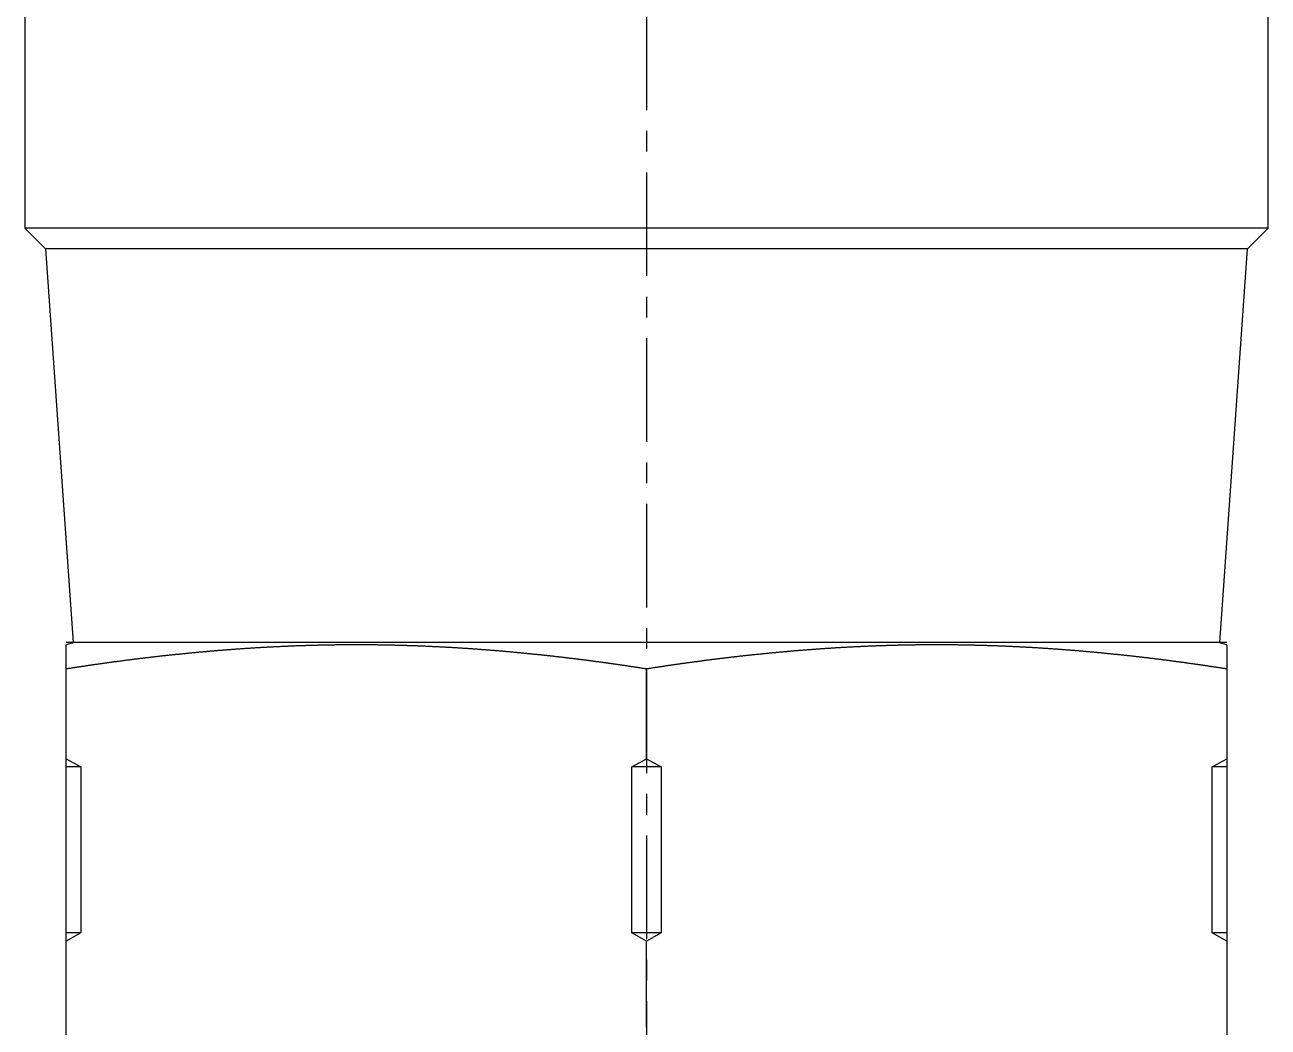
# Model space of a CAD drawing. Extents: x -2 to 109, y -27 to 83.
# Drawn here: x 92.69 to 107.69, y 10.31 to 22.41 of the extents above; entities that cross this region are included whole.
import ezdxf

# ---------------------------------------------------------------- set-up
doc = ezdxf.new("R2010")
doc.units = 0
doc.linetypes.add('CENTER', pattern=[2, 1.25, -0.25, 0.25, -0.25])
doc.layers.get('0').update_dxf_attribs({"linetype": 'CONTINUOUS'})
doc.layers.add('CENTER', color=1, linetype='CENTER')

msp = doc.modelspace()

# ---------------------------------------------------------------- linework, layer by layer
at = {"color": 7, "linetype": 'CONTINUOUS'}
for p, q in [((92.687, 22.952), (92.687, 19.952)), ((107.687, 19.952), (107.687, 22.952)), ((92.687, 19.952), (92.937, 19.702)), ((107.687, 19.952), (92.687, 19.952)), ((107.437, 19.702), (107.687, 19.952)), ((92.937, 19.702), (93.269, 14.952)), ((107.437, 19.702), (92.937, 19.702)), ((107.105, 14.952), (107.437, 19.702)), ((107.187, 14.952), (93.187, 14.952)), ((93.287, 14.952), (93.187, 14.925)), ((93.187, 10.023), (93.187, 14.925)), ((107.187, 14.925), (107.087, 14.952)), ((107.187, 14.925), (107.187, 10.023)), ((100.187, 13.552), (100.187, 14.635)), ((93.187, 13.552), (93.364, 13.452)), ((100.01, 13.452), (100.187, 13.552)), ((100.187, 13.552), (100.364, 13.452)), ((107.01, 13.452), (107.187, 13.552)), ((93.364, 13.452), (93.187, 13.452)), ((93.364, 13.452), (93.364, 11.452)), ((100.01, 11.452), (100.01, 13.452)), ((100.364, 13.452), (100.01, 13.452)), ((100.364, 13.452), (100.364, 11.452)), ((107.01, 11.452), (107.01, 13.452)), ((107.187, 13.452), (107.01, 13.452)), ((93.364, 11.452), (93.187, 11.352)), ((93.364, 11.452), (93.187, 11.452)), ((100.187, 11.352), (100.01, 11.452)), ((100.364, 11.452), (100.01, 11.452)), ((100.364, 11.452), (100.187, 11.352)), ((107.187, 11.352), (107.01, 11.452)), ((107.187, 11.452), (107.01, 11.452)), ((100.187, 10.313), (100.187, 11.352))]:
    msp.add_line(p, q, dxfattribs=at)
at = {"color": 7}
for points in [[(100.187, 14.635, 0), (100.178, 14.636, 0), (100.168, 14.638, 0), (100.159, 14.639, 0), (100.149, 14.641, 0), (100.14, 14.642, 0), (100.13, 14.644, 0), (100.121, 14.645, 0), (100.111, 14.647, 0), (100.102, 14.648, 0), (100.092, 14.649, 0), (100.083, 14.651, 0), (100.074, 14.652, 0), (100.064, 14.654, 0), (100.055, 14.655, 0), (100.045, 14.657, 0), (100.036, 14.658, 0), (100.026, 14.659, 0), (100.017, 14.661, 0), (100.007, 14.662, 0), (99.998, 14.664, 0), (99.988, 14.665, 0), (99.979, 14.666, 0), (99.969, 14.668, 0), (99.96, 14.669, 0), (99.951, 14.671, 0), (99.941, 14.672, 0), (99.932, 14.674, 0), (99.922, 14.675, 0), (99.913, 14.676, 0), (99.903, 14.678, 0), (99.894, 14.679, 0), (99.884, 14.68, 0), (99.875, 14.682, 0), (99.865, 14.683, 0), (99.856, 14.684, 0), (99.846, 14.686, 0), (99.837, 14.687, 0), (99.827, 14.688, 0), (99.818, 14.69, 0), (99.808, 14.691, 0), (99.799, 14.693, 0), (99.79, 14.694, 0), (99.78, 14.695, 0), (99.771, 14.697, 0), (99.761, 14.698, 0), (99.752, 14.699, 0), (99.742, 14.7, 0), (99.733, 14.702, 0), (99.723, 14.703, 0), (99.714, 14.704, 0), (99.704, 14.706, 0), (99.695, 14.707, 0), (99.685, 14.708, 0), (99.676, 14.71, 0), (99.666, 14.711, 0), (99.657, 14.712, 0), (99.647, 14.713, 0), (99.638, 14.715, 0), (99.629, 14.716, 0), (99.619, 14.717, 0), (99.609, 14.719, 0), (99.6, 14.72, 0), (99.591, 14.721, 0), (99.581, 14.722, 0), (99.572, 14.724, 0), (99.562, 14.725, 0), (99.553, 14.726, 0), (99.543, 14.727, 0), (99.534, 14.729, 0), (99.524, 14.73, 0), (99.515, 14.731, 0), (99.505, 14.732, 0), (99.496, 14.734, 0), (99.486, 14.735, 0), (99.477, 14.736, 0), (99.467, 14.737, 0), (99.458, 14.739, 0), (99.448, 14.74, 0), (99.439, 14.741, 0), (99.429, 14.742, 0), (99.42, 14.743, 0), (99.41, 14.745, 0), (99.401, 14.746, 0), (99.391, 14.747, 0), (99.382, 14.748, 0), (99.372, 14.749, 0), (99.363, 14.751, 0), (99.353, 14.752, 0), (99.344, 14.753, 0), (99.334, 14.754, 0), (99.325, 14.755, 0), (99.315, 14.757, 0), (99.306, 14.758, 0), (99.296, 14.759, 0), (99.287, 14.76, 0), (99.277, 14.761, 0), (99.268, 14.762, 0), (99.258, 14.763, 0), (99.249, 14.765, 0), (99.239, 14.766, 0), (99.23, 14.767, 0), (99.22, 14.768, 0), (99.211, 14.769, 0), (99.201, 14.77, 0), (99.192, 14.771, 0), (99.182, 14.773, 0), (99.173, 14.774, 0), (99.163, 14.775, 0), (99.154, 14.776, 0), (99.144, 14.777, 0), (99.135, 14.778, 0), (99.125, 14.779, 0), (99.116, 14.78, 0), (99.106, 14.781, 0), (99.097, 14.782, 0), (99.087, 14.784, 0), (99.078, 14.785, 0), (99.068, 14.786, 0), (99.059, 14.787, 0), (99.049, 14.788, 0), (99.04, 14.789, 0), (99.03, 14.79, 0), (99.021, 14.791, 0), (99.011, 14.792, 0), (99.002, 14.793, 0), (98.992, 14.794, 0), (98.983, 14.795, 0), (98.973, 14.796, 0), (98.964, 14.797, 0), (98.954, 14.798, 0), (98.945, 14.799, 0), (98.935, 14.8, 0), (98.926, 14.801, 0), (98.916, 14.802, 0), (98.907, 14.803, 0), (98.897, 14.804, 0), (98.888, 14.805, 0), (98.878, 14.806, 0), (98.869, 14.807, 0), (98.859, 14.808, 0), (98.85, 14.809, 0), (98.84, 14.81, 0), (98.831, 14.811, 0), (98.821, 14.812, 0), (98.812, 14.813, 0), (98.802, 14.814, 0), (98.793, 14.815, 0), (98.783, 14.816, 0), (98.773, 14.817, 0), (98.764, 14.818, 0), (98.754, 14.819, 0), (98.745, 14.82, 0), (98.736, 14.821, 0), (98.726, 14.822, 0), (98.716, 14.823, 0), (98.707, 14.824, 0), (98.697, 14.825, 0), (98.688, 14.826, 0), (98.678, 14.827, 0), (98.669, 14.828, 0), (98.659, 14.828, 0), (98.65, 14.829, 0), (98.64, 14.83, 0), (98.631, 14.831, 0), (98.621, 14.832, 0), (98.612, 14.833, 0), (98.602, 14.834, 0), (98.593, 14.835, 0), (98.583, 14.836, 0), (98.574, 14.836, 0), (98.564, 14.837, 0), (98.555, 14.838, 0), (98.545, 14.839, 0), (98.535, 14.84, 0), (98.526, 14.841, 0), (98.516, 14.842, 0), (98.507, 14.842, 0), (98.497, 14.843, 0), (98.488, 14.844, 0), (98.478, 14.845, 0), (98.469, 14.846, 0), (98.459, 14.847, 0), (98.45, 14.848, 0), (98.44, 14.848, 0), (98.431, 14.849, 0), (98.421, 14.85, 0), (98.412, 14.851, 0), (98.402, 14.852, 0), (98.392, 14.852, 0), (98.383, 14.853, 0), (98.373, 14.854, 0), (98.364, 14.855, 0), (98.354, 14.856, 0), (98.345, 14.856, 0), (98.335, 14.857, 0), (98.326, 14.858, 0), (98.316, 14.859, 0), (98.307, 14.859, 0), (98.297, 14.86, 0), (98.288, 14.861, 0), (98.278, 14.862, 0), (98.269, 14.862, 0), (98.259, 14.863, 0), (98.249, 14.864, 0), (98.24, 14.865, 0), (98.23, 14.865, 0), (98.221, 14.866, 0), (98.211, 14.867, 0), (98.202, 14.867, 0), (98.192, 14.868, 0), (98.183, 14.869, 0), (98.173, 14.87, 0), (98.164, 14.87, 0), (98.154, 14.871, 0), (98.144, 14.872, 0), (98.135, 14.872, 0), (98.126, 14.873, 0), (98.116, 14.874, 0), (98.106, 14.874, 0), (98.097, 14.875, 0), (98.087, 14.876, 0), (98.078, 14.876, 0), (98.068, 14.877, 0), (98.059, 14.878, 0), (98.049, 14.878, 0), (98.04, 14.879, 0), (98.03, 14.88, 0), (98.02, 14.88, 0), (98.011, 14.881, 0), (98.001, 14.882, 0), (97.992, 14.882, 0), (97.982, 14.883, 0), (97.973, 14.883, 0), (97.963, 14.884, 0), (97.954, 14.885, 0), (97.944, 14.885, 0), (97.935, 14.886, 0), (97.925, 14.886, 0), (97.915, 14.887, 0), (97.906, 14.888, 0), (97.896, 14.888, 0), (97.887, 14.889, 0), (97.877, 14.889, 0), (97.868, 14.89, 0), (97.858, 14.89, 0), (97.849, 14.891, 0), (97.839, 14.892, 0), (97.829, 14.892, 0), (97.82, 14.893, 0), (97.81, 14.893, 0), (97.801, 14.894, 0), (97.791, 14.894, 0), (97.782, 14.895, 0), (97.772, 14.895, 0), (97.763, 14.896, 0), (97.753, 14.896, 0), (97.744, 14.897, 0), (97.734, 14.897, 0), (97.725, 14.898, 0), (97.715, 14.898, 0), (97.705, 14.899, 0), (97.696, 14.899, 0), (97.686, 14.9, 0), (97.677, 14.9, 0), (97.667, 14.901, 0), (97.658, 14.901, 0), (97.648, 14.902, 0), (97.638, 14.902, 0), (97.629, 14.903, 0), (97.619, 14.903, 0), (97.61, 14.903, 0), (97.6, 14.904, 0), (97.591, 14.904, 0), (97.581, 14.905, 0), (97.572, 14.905, 0), (97.562, 14.906, 0), (97.552, 14.906, 0), (97.543, 14.906, 0), (97.533, 14.907, 0), (97.524, 14.907, 0), (97.514, 14.908, 0), (97.505, 14.908, 0), (97.495, 14.909, 0), (97.486, 14.909, 0), (97.476, 14.909, 0), (97.466, 14.91, 0), (97.457, 14.91, 0), (97.447, 14.91, 0), (97.438, 14.911, 0), (97.428, 14.911, 0), (97.419, 14.912, 0), (97.409, 14.912, 0), (97.4, 14.912, 0), (97.39, 14.913, 0), (97.38, 14.913, 0), (97.371, 14.913, 0), (97.361, 14.914, 0), (97.352, 14.914, 0), (97.342, 14.914, 0), (97.333, 14.915, 0), (97.323, 14.915, 0), (97.314, 14.915, 0), (97.304, 14.915, 0), (97.294, 14.916, 0), (97.285, 14.916, 0), (97.275, 14.916, 0), (97.266, 14.917, 0), (97.256, 14.917, 0), (97.247, 14.917, 0), (97.237, 14.917, 0), (97.227, 14.918, 0), (97.218, 14.918, 0), (97.208, 14.918, 0), (97.199, 14.918, 0), (97.189, 14.919, 0), (97.18, 14.919, 0), (97.17, 14.919, 0), (97.16, 14.919, 0), (97.151, 14.92, 0), (97.141, 14.92, 0), (97.132, 14.92, 0), (97.122, 14.92, 0), (97.113, 14.921, 0), (97.103, 14.921, 0), (97.094, 14.921, 0), (97.084, 14.921, 0), (97.074, 14.921, 0), (97.065, 14.921, 0), (97.055, 14.922, 0), (97.046, 14.922, 0), (97.036, 14.922, 0), (97.027, 14.922, 0), (97.017, 14.922, 0), (97.007, 14.923, 0), (96.998, 14.923, 0), (96.988, 14.923, 0), (96.979, 14.923, 0), (96.969, 14.923, 0), (96.96, 14.923, 0), (96.95, 14.923, 0), (96.941, 14.924, 0), (96.931, 14.924, 0), (96.921, 14.924, 0), (96.912, 14.924, 0), (96.902, 14.924, 0), (96.893, 14.924, 0), (96.883, 14.924, 0), (96.874, 14.924, 0), (96.864, 14.924, 0), (96.854, 14.925, 0), (96.845, 14.925, 0), (96.835, 14.925, 0), (96.826, 14.925, 0), (96.816, 14.925, 0), (96.807, 14.925, 0), (96.797, 14.925, 0), (96.787, 14.925, 0), (96.778, 14.925, 0), (96.768, 14.925, 0), (96.759, 14.925, 0), (96.749, 14.925, 0), (96.74, 14.925, 0), (96.73, 14.925, 0), (96.721, 14.925, 0), (96.711, 14.925, 0), (96.701, 14.925, 0), (96.692, 14.925, 0), (96.682, 14.925, 0), (96.673, 14.925, 0), (96.663, 14.925, 0), (96.653, 14.925, 0), (96.644, 14.925, 0), (96.634, 14.925, 0), (96.625, 14.925, 0), (96.615, 14.925, 0), (96.606, 14.925, 0), (96.596, 14.925, 0), (96.587, 14.925, 0), (96.577, 14.925, 0), (96.567, 14.925, 0), (96.558, 14.925, 0), (96.548, 14.925, 0), (96.539, 14.925, 0), (96.529, 14.925, 0), (96.52, 14.925, 0), (96.51, 14.924, 0), (96.501, 14.924, 0), (96.491, 14.924, 0), (96.481, 14.924, 0), (96.472, 14.924, 0), (96.462, 14.924, 0), (96.453, 14.924, 0), (96.443, 14.924, 0), (96.433, 14.924, 0), (96.424, 14.923, 0), (96.414, 14.923, 0), (96.405, 14.923, 0), (96.395, 14.923, 0), (96.386, 14.923, 0), (96.376, 14.923, 0), (96.367, 14.923, 0), (96.357, 14.922, 0), (96.347, 14.922, 0), (96.338, 14.922, 0), (96.328, 14.922, 0), (96.319, 14.922, 0), (96.309, 14.921, 0), (96.3, 14.921, 0), (96.29, 14.921, 0), (96.281, 14.921, 0), (96.271, 14.921, 0), (96.261, 14.921, 0), (96.252, 14.92, 0), (96.242, 14.92, 0), (96.233, 14.92, 0), (96.223, 14.92, 0), (96.213, 14.919, 0), (96.204, 14.919, 0), (96.194, 14.919, 0), (96.185, 14.919, 0), (96.175, 14.918, 0), (96.166, 14.918, 0), (96.156, 14.918, 0), (96.147, 14.918, 0), (96.137, 14.917, 0), (96.127, 14.917, 0), (96.118, 14.917, 0), (96.108, 14.917, 0), (96.099, 14.916, 0), (96.089, 14.916, 0), (96.08, 14.916, 0), (96.07, 14.915, 0), (96.061, 14.915, 0), (96.051, 14.915, 0), (96.041, 14.915, 0), (96.032, 14.914, 0), (96.022, 14.914, 0), (96.013, 14.914, 0), (96.003, 14.913, 0), (95.994, 14.913, 0), (95.984, 14.912, 0), (95.975, 14.912, 0), (95.965, 14.912, 0), (95.955, 14.912, 0), (95.946, 14.911, 0), (95.936, 14.911, 0), (95.927, 14.91, 0), (95.917, 14.91, 0), (95.908, 14.91, 0), (95.898, 14.909, 0), (95.888, 14.909, 0), (95.879, 14.909, 0), (95.869, 14.908, 0), (95.86, 14.908, 0), (95.85, 14.907, 0), (95.841, 14.907, 0), (95.831, 14.906, 0), (95.822, 14.906, 0), (95.812, 14.906, 0), (95.802, 14.905, 0), (95.793, 14.905, 0), (95.783, 14.904, 0), (95.774, 14.904, 0), (95.764, 14.903, 0), (95.755, 14.903, 0), (95.745, 14.903, 0), (95.736, 14.902, 0), (95.726, 14.902, 0), (95.716, 14.901, 0), (95.707, 14.901, 0), (95.697, 14.9, 0), (95.688, 14.9, 0), (95.678, 14.899, 0), (95.669, 14.899, 0), (95.659, 14.898, 0), (95.65, 14.898, 0), (95.64, 14.897, 0), (95.63, 14.897, 0), (95.621, 14.896, 0), (95.611, 14.896, 0), (95.602, 14.895, 0), (95.592, 14.895, 0), (95.583, 14.894, 0), (95.573, 14.894, 0), (95.564, 14.893, 0), (95.554, 14.893, 0), (95.544, 14.892, 0), (95.535, 14.892, 0), (95.525, 14.891, 0), (95.516, 14.89, 0), (95.506, 14.89, 0), (95.497, 14.889, 0), (95.487, 14.889, 0), (95.478, 14.888, 0), (95.468, 14.888, 0), (95.459, 14.887, 0), (95.449, 14.886, 0), (95.439, 14.886, 0), (95.43, 14.885, 0), (95.42, 14.885, 0), (95.411, 14.884, 0), (95.401, 14.883, 0), (95.392, 14.883, 0), (95.382, 14.882, 0), (95.373, 14.882, 0), (95.363, 14.881, 0), (95.353, 14.88, 0), (95.344, 14.88, 0), (95.334, 14.879, 0), (95.325, 14.878, 0), (95.315, 14.878, 0), (95.306, 14.877, 0), (95.296, 14.877, 0), (95.287, 14.876, 0), (95.277, 14.875, 0), (95.268, 14.874, 0), (95.258, 14.874, 0), (95.249, 14.873, 0), (95.239, 14.872, 0), (95.23, 14.872, 0), (95.22, 14.871, 0), (95.21, 14.87, 0), (95.201, 14.87, 0), (95.191, 14.869, 0), (95.182, 14.868, 0), (95.172, 14.867, 0), (95.163, 14.867, 0), (95.153, 14.866, 0), (95.144, 14.865, 0), (95.134, 14.865, 0), (95.124, 14.864, 0), (95.115, 14.863, 0), (95.106, 14.862, 0), (95.096, 14.862, 0), (95.086, 14.861, 0), (95.077, 14.86, 0), (95.067, 14.859, 0), (95.058, 14.859, 0), (95.048, 14.858, 0), (95.039, 14.857, 0), (95.029, 14.856, 0), (95.02, 14.856, 0), (95.01, 14.855, 0), (95.001, 14.854, 0), (94.991, 14.853, 0), (94.981, 14.852, 0), (94.972, 14.852, 0), (94.962, 14.851, 0), (94.953, 14.85, 0), (94.943, 14.849, 0), (94.934, 14.848, 0), (94.924, 14.848, 0), (94.915, 14.847, 0), (94.905, 14.846, 0), (94.896, 14.845, 0), (94.886, 14.844, 0), (94.877, 14.843, 0), (94.867, 14.842, 0), (94.858, 14.842, 0), (94.848, 14.841, 0), (94.839, 14.84, 0), (94.829, 14.839, 0), (94.82, 14.838, 0), (94.81, 14.837, 0), (94.8, 14.836, 0), (94.791, 14.836, 0), (94.781, 14.835, 0), (94.772, 14.834, 0), (94.762, 14.833, 0), (94.753, 14.832, 0), (94.743, 14.831, 0), (94.734, 14.83, 0), (94.724, 14.829, 0), (94.715, 14.828, 0), (94.705, 14.828, 0), (94.696, 14.827, 0), (94.686, 14.826, 0), (94.677, 14.825, 0), (94.667, 14.824, 0), (94.658, 14.823, 0), (94.648, 14.822, 0), (94.639, 14.821, 0), (94.629, 14.82, 0), (94.62, 14.819, 0), (94.61, 14.818, 0), (94.6, 14.817, 0), (94.591, 14.816, 0), (94.582, 14.815, 0), (94.572, 14.814, 0), (94.562, 14.813, 0), (94.553, 14.812, 0), (94.543, 14.811, 0), (94.534, 14.81, 0), (94.524, 14.809, 0), (94.515, 14.808, 0), (94.505, 14.807, 0), (94.496, 14.806, 0), (94.486, 14.805, 0), (94.477, 14.804, 0), (94.467, 14.803, 0), (94.458, 14.802, 0), (94.448, 14.801, 0), (94.439, 14.8, 0), (94.429, 14.799, 0), (94.42, 14.798, 0), (94.41, 14.797, 0), (94.401, 14.796, 0), (94.391, 14.795, 0), (94.382, 14.794, 0), (94.372, 14.793, 0), (94.363, 14.792, 0), (94.353, 14.791, 0), (94.344, 14.79, 0), (94.334, 14.789, 0), (94.325, 14.788, 0), (94.315, 14.787, 0), (94.306, 14.786, 0), (94.296, 14.785, 0), (94.287, 14.784, 0), (94.277, 14.782, 0), (94.268, 14.781, 0), (94.258, 14.78, 0), (94.249, 14.779, 0), (94.239, 14.778, 0), (94.23, 14.777, 0), (94.22, 14.776, 0), (94.211, 14.775, 0), (94.201, 14.774, 0), (94.192, 14.773, 0), (94.182, 14.771, 0), (94.173, 14.77, 0), (94.163, 14.769, 0), (94.154, 14.768, 0), (94.144, 14.767, 0), (94.135, 14.766, 0), (94.125, 14.765, 0), (94.116, 14.763, 0), (94.106, 14.762, 0), (94.097, 14.761, 0), (94.087, 14.76, 0), (94.078, 14.759, 0), (94.068, 14.758, 0), (94.059, 14.757, 0), (94.049, 14.755, 0), (94.04, 14.754, 0), (94.03, 14.753, 0), (94.021, 14.752, 0), (94.011, 14.751, 0), (94.002, 14.749, 0), (93.992, 14.748, 0), (93.983, 14.747, 0), (93.973, 14.746, 0), (93.964, 14.745, 0), (93.954, 14.743, 0), (93.945, 14.742, 0), (93.935, 14.741, 0), (93.926, 14.74, 0), (93.916, 14.739, 0), (93.907, 14.737, 0), (93.897, 14.736, 0), (93.888, 14.735, 0), (93.878, 14.734, 0), (93.869, 14.732, 0), (93.859, 14.731, 0), (93.85, 14.73, 0), (93.84, 14.729, 0), (93.831, 14.727, 0), (93.821, 14.726, 0), (93.812, 14.725, 0), (93.802, 14.724, 0), (93.793, 14.722, 0), (93.784, 14.721, 0), (93.774, 14.72, 0), (93.764, 14.719, 0), (93.755, 14.717, 0), (93.746, 14.716, 0), (93.736, 14.715, 0), (93.727, 14.713, 0), (93.717, 14.712, 0), (93.708, 14.711, 0), (93.698, 14.71, 0), (93.689, 14.708, 0), (93.679, 14.707, 0), (93.67, 14.706, 0), (93.66, 14.704, 0), (93.651, 14.703, 0), (93.641, 14.702, 0), (93.632, 14.7, 0), (93.622, 14.699, 0), (93.613, 14.698, 0), (93.603, 14.697, 0), (93.594, 14.695, 0), (93.585, 14.694, 0), (93.575, 14.693, 0), (93.566, 14.691, 0), (93.556, 14.69, 0), (93.547, 14.688, 0), (93.537, 14.687, 0), (93.528, 14.686, 0), (93.518, 14.684, 0), (93.509, 14.683, 0), (93.499, 14.682, 0), (93.49, 14.68, 0), (93.48, 14.679, 0), (93.471, 14.678, 0), (93.461, 14.676, 0), (93.452, 14.675, 0), (93.442, 14.674, 0), (93.433, 14.672, 0), (93.424, 14.671, 0), (93.414, 14.669, 0), (93.405, 14.668, 0), (93.395, 14.666, 0), (93.386, 14.665, 0), (93.376, 14.664, 0), (93.367, 14.662, 0), (93.357, 14.661, 0), (93.348, 14.659, 0), (93.338, 14.658, 0), (93.329, 14.657, 0), (93.319, 14.655, 0), (93.31, 14.654, 0), (93.3, 14.652, 0), (93.291, 14.651, 0), (93.282, 14.649, 0), (93.272, 14.648, 0), (93.263, 14.647, 0), (93.253, 14.645, 0), (93.244, 14.644, 0), (93.234, 14.642, 0), (93.225, 14.641, 0), (93.215, 14.639, 0), (93.206, 14.638, 0), (93.197, 14.636, 0), (93.187, 14.635, 0)], [(107.187, 14.635, 0), (107.178, 14.636, 0), (107.168, 14.638, 0), (107.159, 14.639, 0), (107.149, 14.641, 0), (107.14, 14.642, 0), (107.13, 14.644, 0), (107.121, 14.645, 0), (107.111, 14.647, 0), (107.102, 14.648, 0), (107.092, 14.649, 0), (107.083, 14.651, 0), (107.074, 14.652, 0), (107.064, 14.654, 0), (107.055, 14.655, 0), (107.045, 14.657, 0), (107.036, 14.658, 0), (107.026, 14.659, 0), (107.017, 14.661, 0), (107.007, 14.662, 0), (106.998, 14.664, 0), (106.988, 14.665, 0), (106.979, 14.666, 0), (106.969, 14.668, 0), (106.96, 14.669, 0), (106.951, 14.671, 0), (106.941, 14.672, 0), (106.932, 14.674, 0), (106.922, 14.675, 0), (106.913, 14.676, 0), (106.903, 14.678, 0), (106.894, 14.679, 0), (106.884, 14.68, 0), (106.875, 14.682, 0), (106.865, 14.683, 0), (106.856, 14.684, 0), (106.846, 14.686, 0), (106.837, 14.687, 0), (106.827, 14.688, 0), (106.818, 14.69, 0), (106.809, 14.691, 0), (106.799, 14.693, 0), (106.79, 14.694, 0), (106.78, 14.695, 0), (106.771, 14.697, 0), (106.761, 14.698, 0), (106.752, 14.699, 0), (106.742, 14.7, 0), (106.733, 14.702, 0), (106.723, 14.703, 0), (106.714, 14.704, 0), (106.704, 14.706, 0), (106.695, 14.707, 0), (106.685, 14.708, 0), (106.676, 14.71, 0), (106.666, 14.711, 0), (106.657, 14.712, 0), (106.647, 14.713, 0), (106.638, 14.715, 0), (106.628, 14.716, 0), (106.619, 14.717, 0), (106.61, 14.719, 0), (106.6, 14.72, 0), (106.591, 14.721, 0), (106.581, 14.722, 0), (106.572, 14.724, 0), (106.562, 14.725, 0), (106.553, 14.726, 0), (106.543, 14.727, 0), (106.534, 14.729, 0), (106.524, 14.73, 0), (106.515, 14.731, 0), (106.505, 14.732, 0), (106.496, 14.734, 0), (106.486, 14.735, 0), (106.477, 14.736, 0), (106.467, 14.737, 0), (106.458, 14.739, 0), (106.448, 14.74, 0), (106.439, 14.741, 0), (106.429, 14.742, 0), (106.42, 14.743, 0), (106.41, 14.745, 0), (106.401, 14.746, 0), (106.391, 14.747, 0), (106.382, 14.748, 0), (106.372, 14.749, 0), (106.363, 14.751, 0), (106.353, 14.752, 0), (106.344, 14.753, 0), (106.334, 14.754, 0), (106.325, 14.755, 0), (106.315, 14.757, 0), (106.306, 14.758, 0), (106.296, 14.759, 0), (106.287, 14.76, 0), (106.277, 14.761, 0), (106.268, 14.762, 0), (106.258, 14.763, 0), (106.249, 14.765, 0), (106.239, 14.766, 0), (106.23, 14.767, 0), (106.22, 14.768, 0), (106.211, 14.769, 0), (106.201, 14.77, 0), (106.192, 14.771, 0), (106.182, 14.773, 0), (106.173, 14.774, 0), (106.163, 14.775, 0), (106.154, 14.776, 0), (106.144, 14.777, 0), (106.135, 14.778, 0), (106.125, 14.779, 0), (106.116, 14.78, 0), (106.106, 14.781, 0), (106.097, 14.782, 0), (106.087, 14.784, 0), (106.078, 14.785, 0), (106.068, 14.786, 0), (106.059, 14.787, 0), (106.049, 14.788, 0), (106.04, 14.789, 0), (106.03, 14.79, 0), (106.021, 14.791, 0), (106.011, 14.792, 0), (106.002, 14.793, 0), (105.992, 14.794, 0), (105.983, 14.795, 0), (105.973, 14.796, 0), (105.964, 14.797, 0), (105.954, 14.798, 0), (105.945, 14.799, 0), (105.935, 14.8, 0), (105.926, 14.801, 0), (105.916, 14.802, 0), (105.907, 14.803, 0), (105.897, 14.804, 0), (105.888, 14.805, 0), (105.878, 14.806, 0), (105.869, 14.807, 0), (105.859, 14.808, 0), (105.85, 14.809, 0), (105.84, 14.81, 0), (105.831, 14.811, 0), (105.821, 14.812, 0), (105.812, 14.813, 0), (105.802, 14.814, 0), (105.793, 14.815, 0), (105.783, 14.816, 0), (105.774, 14.817, 0), (105.764, 14.818, 0), (105.754, 14.819, 0), (105.745, 14.82, 0), (105.735, 14.821, 0), (105.726, 14.822, 0), (105.716, 14.823, 0), (105.707, 14.824, 0), (105.697, 14.825, 0), (105.688, 14.826, 0), (105.678, 14.827, 0), (105.669, 14.828, 0), (105.659, 14.828, 0), (105.65, 14.829, 0), (105.64, 14.83, 0), (105.631, 14.831, 0), (105.621, 14.832, 0), (105.612, 14.833, 0), (105.602, 14.834, 0), (105.593, 14.835, 0), (105.583, 14.836, 0), (105.574, 14.836, 0), (105.564, 14.837, 0), (105.555, 14.838, 0), (105.545, 14.839, 0), (105.535, 14.84, 0), (105.526, 14.841, 0), (105.516, 14.842, 0), (105.507, 14.842, 0), (105.497, 14.843, 0), (105.488, 14.844, 0), (105.478, 14.845, 0), (105.469, 14.846, 0), (105.459, 14.847, 0), (105.45, 14.848, 0), (105.44, 14.848, 0), (105.431, 14.849, 0), (105.421, 14.85, 0), (105.412, 14.851, 0), (105.402, 14.852, 0), (105.393, 14.852, 0), (105.383, 14.853, 0), (105.373, 14.854, 0), (105.364, 14.855, 0), (105.354, 14.856, 0), (105.345, 14.856, 0), (105.335, 14.857, 0), (105.326, 14.858, 0), (105.316, 14.859, 0), (105.307, 14.859, 0), (105.297, 14.86, 0), (105.288, 14.861, 0), (105.278, 14.862, 0), (105.269, 14.862, 0), (105.259, 14.863, 0), (105.249, 14.864, 0), (105.24, 14.865, 0), (105.23, 14.865, 0), (105.221, 14.866, 0), (105.211, 14.867, 0), (105.202, 14.867, 0), (105.192, 14.868, 0), (105.183, 14.869, 0), (105.173, 14.87, 0), (105.164, 14.87, 0), (105.154, 14.871, 0), (105.145, 14.872, 0), (105.135, 14.872, 0), (105.125, 14.873, 0), (105.116, 14.874, 0), (105.106, 14.874, 0), (105.097, 14.875, 0), (105.087, 14.876, 0), (105.078, 14.876, 0), (105.068, 14.877, 0), (105.059, 14.878, 0), (105.049, 14.878, 0), (105.04, 14.879, 0), (105.03, 14.88, 0), (105.02, 14.88, 0), (105.011, 14.881, 0), (105.001, 14.882, 0), (104.992, 14.882, 0), (104.982, 14.883, 0), (104.973, 14.883, 0), (104.963, 14.884, 0), (104.954, 14.885, 0), (104.944, 14.885, 0), (104.935, 14.886, 0), (104.925, 14.886, 0), (104.915, 14.887, 0), (104.906, 14.888, 0), (104.896, 14.888, 0), (104.887, 14.889, 0), (104.877, 14.889, 0), (104.868, 14.89, 0), (104.858, 14.89, 0), (104.849, 14.891, 0), (104.839, 14.892, 0), (104.83, 14.892, 0), (104.82, 14.893, 0), (104.81, 14.893, 0), (104.801, 14.894, 0), (104.791, 14.894, 0), (104.782, 14.895, 0), (104.772, 14.895, 0), (104.763, 14.896, 0), (104.753, 14.896, 0), (104.744, 14.897, 0), (104.734, 14.897, 0), (104.724, 14.898, 0), (104.715, 14.898, 0), (104.705, 14.899, 0), (104.696, 14.899, 0), (104.686, 14.9, 0), (104.677, 14.9, 0), (104.667, 14.901, 0), (104.658, 14.901, 0), (104.648, 14.902, 0), (104.638, 14.902, 0), (104.629, 14.903, 0), (104.619, 14.903, 0), (104.61, 14.903, 0), (104.6, 14.904, 0), (104.591, 14.904, 0), (104.581, 14.905, 0), (104.572, 14.905, 0), (104.562, 14.906, 0), (104.552, 14.906, 0), (104.543, 14.906, 0), (104.533, 14.907, 0), (104.524, 14.907, 0), (104.514, 14.908, 0), (104.505, 14.908, 0), (104.495, 14.909, 0), (104.486, 14.909, 0), (104.476, 14.909, 0), (104.466, 14.91, 0), (104.457, 14.91, 0), (104.447, 14.91, 0), (104.438, 14.911, 0), (104.428, 14.911, 0), (104.419, 14.912, 0), (104.409, 14.912, 0), (104.4, 14.912, 0), (104.39, 14.913, 0), (104.38, 14.913, 0), (104.371, 14.913, 0), (104.361, 14.914, 0), (104.352, 14.914, 0), (104.342, 14.914, 0), (104.333, 14.915, 0), (104.323, 14.915, 0), (104.313, 14.915, 0), (104.304, 14.915, 0), (104.294, 14.916, 0), (104.285, 14.916, 0), (104.275, 14.916, 0), (104.266, 14.917, 0), (104.256, 14.917, 0), (104.247, 14.917, 0), (104.237, 14.917, 0), (104.227, 14.918, 0), (104.218, 14.918, 0), (104.208, 14.918, 0), (104.199, 14.918, 0), (104.189, 14.919, 0), (104.18, 14.919, 0), (104.17, 14.919, 0), (104.16, 14.919, 0), (104.151, 14.92, 0), (104.141, 14.92, 0), (104.132, 14.92, 0), (104.122, 14.92, 0), (104.113, 14.921, 0), (104.103, 14.921, 0), (104.094, 14.921, 0), (104.084, 14.921, 0), (104.074, 14.921, 0), (104.065, 14.921, 0), (104.055, 14.922, 0), (104.046, 14.922, 0), (104.036, 14.922, 0), (104.027, 14.922, 0), (104.017, 14.922, 0), (104.007, 14.923, 0), (103.998, 14.923, 0), (103.988, 14.923, 0), (103.979, 14.923, 0), (103.969, 14.923, 0), (103.96, 14.923, 0), (103.95, 14.923, 0), (103.941, 14.924, 0), (103.931, 14.924, 0), (103.921, 14.924, 0), (103.912, 14.924, 0), (103.902, 14.924, 0), (103.893, 14.924, 0), (103.883, 14.924, 0), (103.874, 14.924, 0), (103.864, 14.924, 0), (103.854, 14.925, 0), (103.845, 14.925, 0), (103.835, 14.925, 0), (103.826, 14.925, 0), (103.816, 14.925, 0), (103.807, 14.925, 0), (103.797, 14.925, 0), (103.787, 14.925, 0), (103.778, 14.925, 0), (103.768, 14.925, 0), (103.759, 14.925, 0), (103.749, 14.925, 0), (103.74, 14.925, 0), (103.73, 14.925, 0), (103.72, 14.925, 0), (103.711, 14.925, 0), (103.701, 14.925, 0), (103.692, 14.925, 0), (103.682, 14.925, 0), (103.673, 14.925, 0), (103.663, 14.925, 0), (103.654, 14.925, 0), (103.644, 14.925, 0), (103.634, 14.925, 0), (103.625, 14.925, 0), (103.615, 14.925, 0), (103.606, 14.925, 0), (103.596, 14.925, 0), (103.587, 14.925, 0), (103.577, 14.925, 0), (103.567, 14.925, 0), (103.558, 14.925, 0), (103.548, 14.925, 0), (103.539, 14.925, 0), (103.529, 14.925, 0), (103.52, 14.925, 0), (103.51, 14.924, 0), (103.5, 14.924, 0), (103.491, 14.924, 0), (103.481, 14.924, 0), (103.472, 14.924, 0), (103.462, 14.924, 0), (103.453, 14.924, 0), (103.443, 14.924, 0), (103.434, 14.924, 0), (103.424, 14.923, 0), (103.414, 14.923, 0), (103.405, 14.923, 0), (103.395, 14.923, 0), (103.386, 14.923, 0), (103.376, 14.923, 0), (103.367, 14.923, 0), (103.357, 14.922, 0), (103.347, 14.922, 0), (103.338, 14.922, 0), (103.328, 14.922, 0), (103.319, 14.922, 0), (103.309, 14.921, 0), (103.3, 14.921, 0), (103.29, 14.921, 0), (103.28, 14.921, 0), (103.271, 14.921, 0), (103.261, 14.921, 0), (103.252, 14.92, 0), (103.242, 14.92, 0), (103.233, 14.92, 0), (103.223, 14.92, 0), (103.214, 14.919, 0), (103.204, 14.919, 0), (103.194, 14.919, 0), (103.185, 14.919, 0), (103.175, 14.918, 0), (103.166, 14.918, 0), (103.156, 14.918, 0), (103.147, 14.918, 0), (103.137, 14.917, 0), (103.127, 14.917, 0), (103.118, 14.917, 0), (103.108, 14.917, 0), (103.099, 14.916, 0), (103.089, 14.916, 0), (103.08, 14.916, 0), (103.07, 14.915, 0), (103.061, 14.915, 0), (103.051, 14.915, 0), (103.041, 14.915, 0), (103.032, 14.914, 0), (103.022, 14.914, 0), (103.013, 14.914, 0), (103.003, 14.913, 0), (102.994, 14.913, 0), (102.984, 14.912, 0), (102.974, 14.912, 0), (102.965, 14.912, 0), (102.955, 14.912, 0), (102.946, 14.911, 0), (102.936, 14.911, 0), (102.927, 14.91, 0), (102.917, 14.91, 0), (102.908, 14.91, 0), (102.898, 14.909, 0), (102.888, 14.909, 0), (102.879, 14.909, 0), (102.869, 14.908, 0), (102.86, 14.908, 0), (102.85, 14.907, 0), (102.841, 14.907, 0), (102.831, 14.906, 0), (102.822, 14.906, 0), (102.812, 14.906, 0), (102.802, 14.905, 0), (102.793, 14.905, 0), (102.783, 14.904, 0), (102.774, 14.904, 0), (102.764, 14.903, 0), (102.755, 14.903, 0), (102.745, 14.903, 0), (102.736, 14.902, 0), (102.726, 14.902, 0), (102.716, 14.901, 0), (102.707, 14.901, 0), (102.697, 14.9, 0), (102.688, 14.9, 0), (102.678, 14.899, 0), (102.669, 14.899, 0), (102.659, 14.898, 0), (102.65, 14.898, 0), (102.64, 14.897, 0), (102.63, 14.897, 0), (102.621, 14.896, 0), (102.611, 14.896, 0), (102.602, 14.895, 0), (102.592, 14.895, 0), (102.583, 14.894, 0), (102.573, 14.894, 0), (102.564, 14.893, 0), (102.554, 14.893, 0), (102.544, 14.892, 0), (102.535, 14.892, 0), (102.525, 14.891, 0), (102.516, 14.89, 0), (102.506, 14.89, 0), (102.497, 14.889, 0), (102.487, 14.889, 0), (102.478, 14.888, 0), (102.468, 14.888, 0), (102.459, 14.887, 0), (102.449, 14.886, 0), (102.439, 14.886, 0), (102.43, 14.885, 0), (102.42, 14.885, 0), (102.411, 14.884, 0), (102.401, 14.883, 0), (102.392, 14.883, 0), (102.382, 14.882, 0), (102.373, 14.882, 0), (102.363, 14.881, 0), (102.354, 14.88, 0), (102.344, 14.88, 0), (102.334, 14.879, 0), (102.325, 14.878, 0), (102.315, 14.878, 0), (102.306, 14.877, 0), (102.296, 14.877, 0), (102.287, 14.876, 0), (102.277, 14.875, 0), (102.268, 14.874, 0), (102.258, 14.874, 0), (102.249, 14.873, 0), (102.239, 14.872, 0), (102.229, 14.872, 0), (102.22, 14.871, 0), (102.21, 14.87, 0), (102.201, 14.87, 0), (102.191, 14.869, 0), (102.182, 14.868, 0), (102.172, 14.867, 0), (102.163, 14.867, 0), (102.153, 14.866, 0), (102.144, 14.865, 0), (102.134, 14.865, 0), (102.125, 14.864, 0), (102.115, 14.863, 0), (102.105, 14.862, 0), (102.096, 14.862, 0), (102.086, 14.861, 0), (102.077, 14.86, 0), (102.067, 14.859, 0), (102.058, 14.859, 0), (102.048, 14.858, 0), (102.039, 14.857, 0), (102.029, 14.856, 0), (102.02, 14.856, 0), (102.01, 14.855, 0), (102.001, 14.854, 0), (101.991, 14.853, 0), (101.982, 14.852, 0), (101.972, 14.852, 0), (101.962, 14.851, 0), (101.953, 14.85, 0), (101.943, 14.849, 0), (101.934, 14.848, 0), (101.924, 14.848, 0), (101.915, 14.847, 0), (101.905, 14.846, 0), (101.896, 14.845, 0), (101.886, 14.844, 0), (101.877, 14.843, 0), (101.867, 14.842, 0), (101.858, 14.842, 0), (101.848, 14.841, 0), (101.839, 14.84, 0), (101.829, 14.839, 0), (101.82, 14.838, 0), (101.81, 14.837, 0), (101.8, 14.836, 0), (101.791, 14.836, 0), (101.781, 14.835, 0), (101.772, 14.834, 0), (101.762, 14.833, 0), (101.753, 14.832, 0), (101.743, 14.831, 0), (101.734, 14.83, 0), (101.724, 14.829, 0), (101.715, 14.828, 0), (101.705, 14.828, 0), (101.696, 14.827, 0), (101.686, 14.826, 0), (101.677, 14.825, 0), (101.667, 14.824, 0), (101.658, 14.823, 0), (101.648, 14.822, 0), (101.639, 14.821, 0), (101.629, 14.82, 0), (101.62, 14.819, 0), (101.61, 14.818, 0), (101.6, 14.817, 0), (101.591, 14.816, 0), (101.581, 14.815, 0), (101.572, 14.814, 0), (101.562, 14.813, 0), (101.553, 14.812, 0), (101.543, 14.811, 0), (101.534, 14.81, 0), (101.524, 14.809, 0), (101.515, 14.808, 0), (101.505, 14.807, 0), (101.496, 14.806, 0), (101.486, 14.805, 0), (101.477, 14.804, 0), (101.467, 14.803, 0), (101.458, 14.802, 0), (101.448, 14.801, 0), (101.439, 14.8, 0), (101.429, 14.799, 0), (101.42, 14.798, 0), (101.41, 14.797, 0), (101.401, 14.796, 0), (101.391, 14.795, 0), (101.382, 14.794, 0), (101.372, 14.793, 0), (101.363, 14.792, 0), (101.353, 14.791, 0), (101.344, 14.79, 0), (101.334, 14.789, 0), (101.325, 14.788, 0), (101.315, 14.787, 0), (101.306, 14.786, 0), (101.296, 14.785, 0), (101.287, 14.784, 0), (101.277, 14.782, 0), (101.268, 14.781, 0), (101.258, 14.78, 0), (101.249, 14.779, 0), (101.239, 14.778, 0), (101.23, 14.777, 0), (101.22, 14.776, 0), (101.211, 14.775, 0), (101.201, 14.774, 0), (101.192, 14.773, 0), (101.182, 14.771, 0), (101.173, 14.77, 0), (101.163, 14.769, 0), (101.154, 14.768, 0), (101.144, 14.767, 0), (101.135, 14.766, 0), (101.125, 14.765, 0), (101.116, 14.763, 0), (101.106, 14.762, 0), (101.097, 14.761, 0), (101.087, 14.76, 0), (101.078, 14.759, 0), (101.068, 14.758, 0), (101.059, 14.757, 0), (101.049, 14.755, 0), (101.04, 14.754, 0), (101.03, 14.753, 0), (101.021, 14.752, 0), (101.011, 14.751, 0), (101.002, 14.749, 0), (100.992, 14.748, 0), (100.983, 14.747, 0), (100.973, 14.746, 0), (100.964, 14.745, 0), (100.954, 14.743, 0), (100.945, 14.742, 0), (100.935, 14.741, 0), (100.926, 14.74, 0), (100.916, 14.739, 0), (100.907, 14.737, 0), (100.897, 14.736, 0), (100.888, 14.735, 0), (100.878, 14.734, 0), (100.869, 14.732, 0), (100.859, 14.731, 0), (100.85, 14.73, 0), (100.84, 14.729, 0), (100.831, 14.727, 0), (100.821, 14.726, 0), (100.812, 14.725, 0), (100.802, 14.724, 0), (100.793, 14.722, 0), (100.783, 14.721, 0), (100.774, 14.72, 0), (100.765, 14.719, 0), (100.755, 14.717, 0), (100.746, 14.716, 0), (100.736, 14.715, 0), (100.727, 14.713, 0), (100.717, 14.712, 0), (100.708, 14.711, 0), (100.698, 14.71, 0), (100.689, 14.708, 0), (100.679, 14.707, 0), (100.67, 14.706, 0), (100.66, 14.704, 0), (100.651, 14.703, 0), (100.641, 14.702, 0), (100.632, 14.7, 0), (100.622, 14.699, 0), (100.613, 14.698, 0), (100.603, 14.697, 0), (100.594, 14.695, 0), (100.584, 14.694, 0), (100.575, 14.693, 0), (100.566, 14.691, 0), (100.556, 14.69, 0), (100.547, 14.688, 0), (100.537, 14.687, 0), (100.528, 14.686, 0), (100.518, 14.684, 0), (100.509, 14.683, 0), (100.499, 14.682, 0), (100.49, 14.68, 0), (100.48, 14.679, 0), (100.471, 14.678, 0), (100.461, 14.676, 0), (100.452, 14.675, 0), (100.442, 14.674, 0), (100.433, 14.672, 0), (100.423, 14.671, 0), (100.414, 14.669, 0), (100.405, 14.668, 0), (100.395, 14.666, 0), (100.386, 14.665, 0), (100.376, 14.664, 0), (100.367, 14.662, 0), (100.357, 14.661, 0), (100.348, 14.659, 0), (100.338, 14.658, 0), (100.329, 14.657, 0), (100.319, 14.655, 0), (100.31, 14.654, 0), (100.3, 14.652, 0), (100.291, 14.651, 0), (100.282, 14.649, 0), (100.272, 14.648, 0), (100.263, 14.647, 0), (100.253, 14.645, 0), (100.244, 14.644, 0), (100.234, 14.642, 0), (100.225, 14.641, 0), (100.215, 14.639, 0), (100.206, 14.638, 0), (100.196, 14.636, 0), (100.187, 14.635, 0)]]:
    msp.add_polyline3d(points, dxfattribs=at)
at = {"layer": 'CENTER', "color": 1, "linetype": 'CENTER'}
msp.add_line((100.187, 52.626), (100.187, -2.048), dxfattribs=at)

doc.saveas('drawing.dxf')
